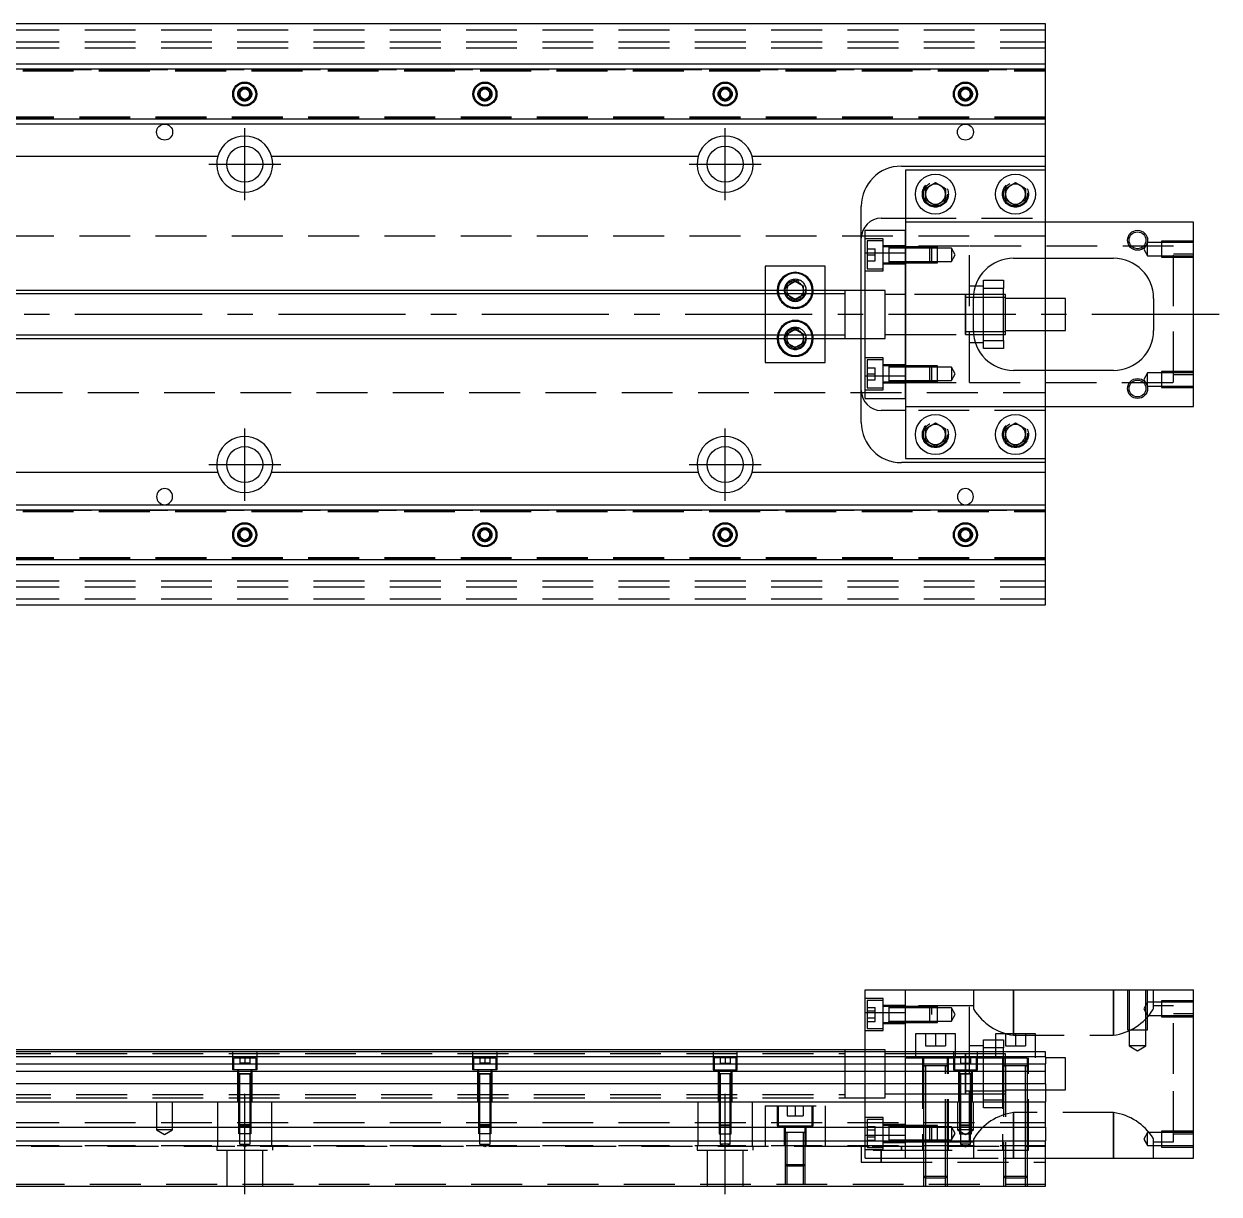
# Model space of a CAD drawing. Extents: x -10 to 847, y -260 to 77.
# Drawn here: x 384.9 to 683.4, y -219.6 to 72.5 of the extents above; entities that cross this region are included whole.
import ezdxf

# ---------------------------------------------------------------- set-up
doc = ezdxf.new("R2010")
doc.units = 0
doc.linetypes.add('CENTER', pattern=[50.8, 31.75, -6.35, 6.35, -6.35])
doc.linetypes.add('DASHED', pattern=[19.05, 12.7, -6.35])
doc.layers.get('0').update_dxf_attribs({"linetype": 'CONTINUOUS'})
doc.layers.add('CENTER', color=1, linetype='CENTER')

msp = doc.modelspace()

# ---------------------------------------------------------------- linework, layer by layer
at = {"color": 7, "linetype": 'CONTINUOUS'}
for p, q in [((640, 72.5), (370, 72.5)), ((640, 62.5), (640, 72.5)), ((370, 62.5), (640, 62.5)), ((370, 61.247728), (640, 61.247728)), ((640, 61.247728), (640, 62.5)), ((640, 48.752272), (640, 61.247728)), ((438.75, 55.721688), (440, 56.443376)), ((438.75, 54.278312), (438.75, 55.721688)), ((440, 53.556624), (438.75, 54.278312)), ((440, 56.443376), (441.25, 55.721688)), ((441.25, 54.278312), (440, 53.556624)), ((441.25, 55.721688), (441.25, 54.278312)), ((498.75, 55.721688), (500, 56.443376)), ((498.75, 54.278312), (498.75, 55.721688)), ((500, 53.556624), (498.75, 54.278312)), ((500, 56.443376), (501.25, 55.721688)), ((501.25, 54.278312), (500, 53.556624)), ((501.25, 55.721688), (501.25, 54.278312)), ((558.75, 55.721688), (560, 56.443376)), ((558.75, 54.278312), (558.75, 55.721688)), ((560, 53.556624), (558.75, 54.278312)), ((560, 56.443376), (561.25, 55.721688)), ((561.25, 54.278312), (560, 53.556624)), ((561.25, 55.721688), (561.25, 54.278312)), ((618.75, 55.721688), (620, 56.443376)), ((618.75, 54.278312), (618.75, 55.721688)), ((620, 53.556624), (618.75, 54.278312)), ((620, 56.443376), (621.25, 55.721688)), ((621.25, 54.278312), (620, 53.556624)), ((621.25, 55.721688), (621.25, 54.278312)), ((640, 48.752272), (370, 48.752272)), ((640, 47.5), (640, 48.752272)), ((640, 47.5), (370, 47.5)), ((640, 39.5), (640, 47.5)), ((370, 39.5), (433.291796, 39.5)), ((446.708204, 39.5), (553.291796, 39.5)), ((566.708204, 39.5), (640, 39.5)), ((640, 37), (640, 39.5)), ((604, 37), (640, 37)), ((640, 36), (605, 36)), ((605, 36), (605, 23)), ((640, 36), (640, 37)), ((640, 23), (640, 36)), ((610, 31.443376), (612.5, 32.886752)), ((612.5, 32.886752), (615, 31.443376)), ((630, 31.443376), (632.5, 32.886752)), ((632.5, 32.886752), (635, 31.443376)), ((610, 28.556624), (610, 31.443376)), ((615, 31.443376), (615, 28.556624)), ((630, 28.556624), (630, 31.443376)), ((635, 31.443376), (635, 28.556624)), ((594, 6), (594, 27)), ((612.5, 27.113248), (610, 28.556624)), ((615, 28.556624), (612.5, 27.113248)), ((632.5, 27.113248), (630, 28.556624)), ((635, 28.556624), (632.5, 27.113248)), ((599, 24), (605, 24)), ((595, 15.32971), (595, 21)), ((595, 21), (605, 21)), ((605, 23), (605, 15.32971)), ((677, 23), (605, 23)), ((677, -23), (677, 23)), ((595, 15.32971), (605, 15.32971)), ((595, -15.32971), (595, 15.32971)), ((600.9, 16.849248), (600.9, 12.849238)), ((600.9, 16.849248), (600.9, 12.849238)), ((605, 15.32971), (605, -15.32971)), ((605, -15.32971), (605, 15.32971)), ((585, 12), (570, 12)), ((570, 12), (570, 6)), ((585, 6), (585, 12)), ((632, 14), (657, 14)), ((640, 4), (640, 14)), ((590, 6), (370, 6)), ((575.5, 7.1547), (577.5, 8.309402)), ((575.5, 6), (575.5, 7.1547)), ((577.5, 8.309402), (579.5, 7.1547)), ((579.5, 7.1547), (579.5, 6)), ((590, 6), (589.995, 6)), ((590, -6.000006), (590, 6.000006)), ((590, 5.125), (590, 6.000006)), ((590, -5.999164), (590, 6)), ((590.005, 6), (590, 6)), ((595, 6), (590, 6)), ((624.5, 7), (622.460608, 7)), ((624.5, 8.5), (629.5, 8.5)), ((624.5, 6.5), (624.5, 8.5)), ((629.5, 6.5), (624.5, 6.5)), ((624.5, -6.5), (624.5, 6.5)), ((629.5, 8.5), (629.5, 6.5)), ((629.5, -6.5), (629.5, 6.5)), ((590, -5.125), (590, 5.125)), ((622, -4), (622, 4)), ((624.5, 4.25), (622.003126, 4.25)), ((629.5, 4.25), (624.5, 4.25)), ((630, 5), (629.5, 5)), ((630, 4.25), (629.5, 4.25)), ((630, 0), (630, 5)), ((645, 4), (630, 4)), ((645, 0), (645, 4)), ((667, 4), (667, -4)), ((630, -5), (630, 0)), ((645, -4), (645, 0)), ((590, -6.000006), (590, -5.125)), ((622.003126, -4.25), (624.5, -4.25)), ((624.5, -4.25), (629.5, -4.25)), ((629.5, -4.25), (630, -4.25)), ((629.5, -5), (630, -5)), ((630, -4), (645, -4)), ((640, -14), (640, -4)), ((370, -6), (590, -6)), ((570, -6), (570, -12)), ((575.5, -7.1547), (575.5, -6)), ((577.5, -8.309402), (575.5, -7.1547)), ((579.5, -7.1547), (577.5, -8.309402)), ((579.5, -6), (579.5, -7.1547)), ((585, -12), (585, -6)), ((589.995, -6), (590, -6)), ((590, -6), (590, -5.999164)), ((590, -6), (590.005, -6)), ((590, -6), (595, -6)), ((594, -27), (594, -6)), ((622.460608, -7), (624.5, -7)), ((624.5, -6.5), (629.5, -6.5)), ((624.5, -8.5), (624.5, -6.5)), ((629.5, -8.5), (624.5, -8.5)), ((629.5, -6.5), (629.5, -8.5)), ((570, -12), (585, -12)), ((657, -14), (632, -14)), ((595, -15.32971), (605, -15.32971)), ((595, -21), (595, -15.32971)), ((605, -15.32971), (605, -23)), ((595, -21), (605, -21)), ((605, -23), (677, -23)), ((605, -23), (605, -36)), ((640, -36), (640, -23)), ((605, -24), (599, -24)), ((610, -28.556624), (612.5, -27.113248)), ((610, -31.443376), (610, -28.556624)), ((612.5, -27.113248), (615, -28.556624)), ((615, -28.556624), (615, -31.443376)), ((630, -28.556624), (632.5, -27.113248)), ((630, -31.443376), (630, -28.556624)), ((632.5, -27.113248), (635, -28.556624)), ((635, -28.556624), (635, -31.443376)), ((612.5, -32.886752), (610, -31.443376)), ((615, -31.443376), (612.5, -32.886752)), ((632.5, -32.886752), (630, -31.443376)), ((635, -31.443376), (632.5, -32.886752)), ((640, -37), (604, -37)), ((605, -36), (640, -36)), ((640, -37), (640, -36)), ((640, -39.5), (640, -37)), ((433.291796, -39.5), (370, -39.5)), ((553.291796, -39.5), (446.708204, -39.5)), ((640, -39.5), (566.708204, -39.5)), ((640, -47.5), (640, -39.5)), ((370, -47.5), (640, -47.5)), ((640, -48.752272), (640, -47.5)), ((370, -48.752272), (640, -48.752272)), ((640, -61.247728), (640, -48.752272)), ((438.75, -54.278312), (440, -53.556624)), ((440, -53.556624), (441.25, -54.278312)), ((498.75, -54.278312), (500, -53.556624)), ((500, -53.556624), (501.25, -54.278312)), ((558.75, -54.278312), (560, -53.556624)), ((560, -53.556624), (561.25, -54.278312)), ((618.75, -54.278312), (620, -53.556624)), ((620, -53.556624), (621.25, -54.278312)), ((438.75, -55.721688), (438.75, -54.278312)), ((440, -56.443376), (438.75, -55.721688)), ((441.25, -55.721688), (440, -56.443376)), ((441.25, -54.278312), (441.25, -55.721688)), ((498.75, -55.721688), (498.75, -54.278312)), ((500, -56.443376), (498.75, -55.721688)), ((501.25, -55.721688), (500, -56.443376)), ((501.25, -54.278312), (501.25, -55.721688)), ((558.75, -55.721688), (558.75, -54.278312)), ((560, -56.443376), (558.75, -55.721688)), ((561.25, -55.721688), (560, -56.443376)), ((561.25, -54.278312), (561.25, -55.721688)), ((618.75, -55.721688), (618.75, -54.278312)), ((620, -56.443376), (618.75, -55.721688)), ((621.25, -55.721688), (620, -56.443376)), ((621.25, -54.278312), (621.25, -55.721688)), ((640, -61.247728), (370, -61.247728)), ((640, -62.5), (370, -62.5)), ((640, -62.5), (640, -61.247728)), ((640, -72.5), (640, -62.5)), ((370, -72.5), (640, -72.5)), ((595, -174.25029), (595, -168.58)), ((595, -168.58), (605, -168.58)), ((605, -168.58), (677, -168.58)), ((605, -184.08), (605, -168.58)), ((677, -210.58), (677, -168.58)), ((595, -184.08), (595, -174.25029)), ((595, -174.25029), (605, -174.25029)), ((617.5, -179.58), (607.5, -179.58)), ((607.5, -179.58), (607.5, -184.08)), ((617.5, -184.08), (617.5, -179.58)), ((637.5, -179.58), (627.5, -179.58)), ((627.5, -179.58), (627.5, -184.08)), ((637.5, -184.08), (637.5, -179.58)), ((590, -183.58), (365.5, -183.58)), ((640, -184.08), (365.5, -184.08)), ((590, -183.58), (589.995, -183.58)), ((590, -184.08), (590, -183.579994)), ((590.005, -183.58), (590, -183.58)), ((595, -183.58), (590, -183.58)), ((590, -189.379946), (590, -184.08)), ((620, -189.58), (620, -184.579994)), ((620, -194.580006), (620, -184.579994)), ((640, -185.332272), (640, -184.08)), ((640, -185.332272), (365.5, -185.332272)), ((365.5, -187.10668), (640, -187.10668)), ((620, -185.33), (620, -185.58)), ((621, -185.33), (620, -185.33)), ((620, -186.88), (620, -188.58)), ((624.5, -185.33), (621, -185.33)), ((627.5, -185.33), (624.5, -185.33)), ((629.5, -185.33), (627.5, -185.33)), ((630, -185.33), (629.5, -185.33)), ((640, -185.332272), (640, -187.10668)), ((640, -189.003076), (640, -187.10668)), ((640, -189.003076), (365.5, -189.003076)), ((590, -195.580006), (590, -189.379946)), ((621.500006, -189.58), (618.499994, -189.58)), ((620, -189.58), (618.499994, -189.58)), ((620, -188.58), (620, -189.58)), ((621.500006, -189.58), (620, -189.58)), ((640, -192.057372), (640, -189.003076)), ((640, -192.057372), (365.5, -192.057372)), ((621.25, -193.83), (621.5, -193.83)), ((621.5, -193.83), (624.5, -193.83)), ((624.5, -193.83), (629.5, -193.83)), ((640, -192.057372), (640, -196.58)), ((0, -196.58), (640, -196.58)), ((640, -202.88), (640, -196.58)), ((0, -202.88), (640, -202.88)), ((640, -202.88), (640, -206.28)), ((0, -206.28), (640, -206.28)), ((640, -217.58), (640, -206.28)), ((640, -210.58), (677, -210.58)), ((0, -217.58), (640, -217.58))]:
    msp.add_line(p, q, dxfattribs=at)
at = {"color": 3, "linetype": 'DASHED'}
for p, q in [((0, 71), (640, 71)), ((0, 68), (640, 68)), ((0, 66.5), (640, 66.5)), ((365.5, 61.1), (640, 61.1)), ((365.5, 60.8), (640, 60.8)), ((370, 61.1147), (640, 61.1147)), ((438.5, 55), (438.52041, 55.24661)), ((498.5, 55), (498.52041, 55.24661)), ((558.5, 55), (558.52041, 55.24661)), ((621.477374, 55.25955), (621.5, 55)), ((640, 49.2), (365.5, 49.2)), ((640, 48.9), (365.5, 48.9)), ((640, 48.8853), (370, 48.8853)), ((609.5, 30), (609.520026, 30.346056)), ((635.477798, 30.364306), (635.5, 30)), ((605, 24), (640, 24)), ((605, 15.32971), (605, 21)), ((640, 14), (640, 23)), ((640, 19.5), (76.969694, 19.5)), ((599.5, 18.849242), (595, 18.849242)), ((595.5, 18.349242), (595.5, 11.349242)), ((599.5, 18.349242), (595.5, 18.349242)), ((599.5, 10.849242), (599.5, 18.849242)), ((665.5, 17.913456), (664.547372, 16.263456)), ((665.5, 14.613456), (665.5, 17.913456)), ((669, 17.913456), (665.5, 17.913456)), ((669, 18.26345), (669, 14.26346)), ((677, 18.26345), (669, 18.26345)), ((677, 17.913456), (669, 17.913456)), ((595.5, 16.349242), (597.5, 16.349242)), ((597.5, 14.849242), (597.5, 16.349242)), ((605, 17.099242), (599.5, 17.099242)), ((600.9, 16.849242), (599.5, 16.849242)), ((600.9, 16.849242), (600.895, 16.849242)), ((600.9, 16.849242), (600.9, 16.63278)), ((600.905, 16.849242), (600.9, 16.849242)), ((605, 16.849242), (600.9, 16.849242)), ((600.9, 16.63278), (600.9, 13.065704)), ((605, 16.499242), (600.9, 16.499242)), ((621, 17), (605, 17)), ((611.15, 16.849242), (605, 16.849242)), ((611.15, 16.849238), (605, 16.849238)), ((611.5, 16.499242), (605, 16.499242)), ((611.15, 12.849242), (611.15, 16.849242)), ((611.5, 16.499242), (611.15, 16.849242)), ((613, 16.849238), (611.15, 16.849238)), ((611.5, 16.499242), (611.5, 13.199242)), ((613, 16.499242), (611.5, 16.499242)), ((613, 12.849248), (613, 16.849238)), ((616.5, 16.499242), (613, 16.499242)), ((616.5, 16.499242), (616.5, 13.199242)), ((617.452628, 14.849242), (616.5, 16.499242)), ((621, -17), (621, 17)), ((672, 17), (621, 17)), ((664.547372, 16.263456), (665.5, 14.613456)), ((672, -17), (672, 17)), ((677, 15), (672, 15)), ((595.5, 14.849242), (597.5, 14.849242)), ((595.5, 13.349242), (597.5, 13.349242)), ((597.5, 13.349242), (597.5, 14.849242)), ((599.5, 12.849242), (600.9, 12.849242)), ((599.5, 12.599242), (605, 12.599242)), ((600.895, 12.849242), (600.9, 12.849242)), ((600.9, 13.199242), (605, 13.199242)), ((600.9, 13.065704), (600.9, 12.849242)), ((600.9, 12.849242), (600.905, 12.849242)), ((600.9, 12.849242), (605, 12.849242)), ((605, 13.199242), (611.5, 13.199242)), ((605, 12.849248), (611.15, 12.849248)), ((605, 12.849242), (611.15, 12.849242)), ((611.15, 12.849242), (611.5, 13.199242)), ((611.15, 12.849248), (613, 12.849248)), ((611.5, 13.199242), (613, 13.199242)), ((613, 13.199242), (616.5, 13.199242)), ((616.5, 13.199242), (617.452628, 14.849242)), ((665.5, 14.613456), (669, 14.613456)), ((669, 14.613456), (677, 14.613456)), ((669, 14.26346), (677, 14.26346)), ((595, 10.849242), (599.5, 10.849242)), ((595.5, 11.349242), (599.5, 11.349242)), ((570, 6), (570, 5.125)), ((575.5, 5.125), (575.5, 6)), ((579.5, 6), (579.5, 5.125)), ((579.983582, 6.286038), (580, 6)), ((585, 5.125), (585, 6)), ((594, -6), (594, 6)), ((600, 6), (595, 6)), ((600, 0), (600, 6)), ((622.460608, 7), (621, 7)), ((570, 5.125), (570, -5.125)), ((575.5, 4.8453), (575.5, 5.125)), ((577.5, 3.690598), (575.5, 4.8453)), ((579.5, 4.8453), (577.5, 3.690598)), ((579.5, 5.125), (579.5, 4.8453)), ((585, -5.125), (585, 5.125)), ((605, 5), (600, 5)), ((620.005, 5), (605, 5)), ((621, 5), (619.995, 5)), ((620, -5.000006), (620, 5.000006)), ((620, 4.25), (620, 5.000006)), ((620, 4.43509), (620, 5)), ((620, 5), (620, 4.435078)), ((620, 4.435078), (620, -4.435962)), ((620, 4.25), (620, -4.25)), ((621, 4.25), (620, 4.25)), ((622.050126, 5), (621, 5)), ((622.003126, 4.25), (621, 4.25)), ((624.5, 5), (622.050126, 5)), ((629.5, 5), (624.5, 5)), ((640, -4), (640, 4)), ((600, -6), (600, 0)), ((570, -5.125), (570, -6)), ((575.5, -4.8453), (577.5, -3.690598)), ((575.5, -5.125), (575.5, -4.8453)), ((575.5, -6), (575.5, -5.125)), ((577.5, -3.690598), (579.5, -4.8453)), ((579.5, -4.8453), (579.5, -5.125)), ((579.5, -5.125), (579.5, -6)), ((579.983582, -5.713962), (580, -6)), ((585, -6), (585, -5.125)), ((600, -5), (605, -5)), ((605, -5), (620.005, -5)), ((619.995, -5), (621, -5)), ((620, -5.000006), (620, -4.25)), ((620, -4.25), (621, -4.25)), ((620, -5), (620, -4.435962)), ((620, -4.435962), (620, -5)), ((621, -4.25), (622.003126, -4.25)), ((621, -5), (622.050126, -5)), ((622.050126, -5), (624.5, -5)), ((624.5, -5), (629.5, -5)), ((595, -6), (600, -6)), ((621, -7), (622.460608, -7)), ((599.5, -10.849242), (595, -10.849242)), ((595.5, -11.349242), (595.5, -18.349242)), ((599.5, -11.349242), (595.5, -11.349242)), ((599.5, -18.849242), (599.5, -10.849242)), ((595.5, -13.349242), (597.5, -13.349242)), ((595.5, -14.849242), (597.5, -14.849242)), ((597.5, -14.849242), (597.5, -13.349242)), ((597.5, -16.349242), (597.5, -14.849242)), ((605, -12.599242), (599.5, -12.599242)), ((600.9, -12.849242), (599.5, -12.849242)), ((600.9, -12.849242), (600.895, -12.849242)), ((600.9, -12.849238), (600.9, -16.849248)), ((600.9, -12.849238), (600.9, -16.849248)), ((600.9, -12.849242), (600.9, -13.065704)), ((600.905, -12.849242), (600.9, -12.849242)), ((605, -12.849242), (600.9, -12.849242)), ((600.9, -13.065704), (600.9, -16.63278)), ((605, -13.199242), (600.9, -13.199242)), ((611.15, -12.849242), (605, -12.849242)), ((611.15, -12.849248), (605, -12.849248)), ((611.5, -13.199242), (605, -13.199242)), ((611.15, -16.849242), (611.15, -12.849242)), ((611.5, -13.199242), (611.15, -12.849242)), ((613, -12.849248), (611.15, -12.849248)), ((611.5, -13.199242), (611.5, -16.499242)), ((613, -13.199242), (611.5, -13.199242)), ((613, -16.849238), (613, -12.849248)), ((616.5, -13.199242), (613, -13.199242)), ((616.5, -13.199242), (616.5, -16.499242)), ((617.452628, -14.849242), (616.5, -13.199242)), ((616.5, -16.499242), (617.452628, -14.849242)), ((640, -23), (640, -14)), ((665.5, -14.613456), (664.547372, -16.263456)), ((665.5, -17.913456), (665.5, -14.613456)), ((669, -14.613456), (665.5, -14.613456)), ((669, -14.26346), (669, -18.26345)), ((677, -14.26346), (669, -14.26346)), ((677, -14.613456), (669, -14.613456)), ((595.5, -16.349242), (597.5, -16.349242)), ((599.5, -16.849242), (600.9, -16.849242)), ((599.5, -17.099242), (605, -17.099242)), ((600.895, -16.849242), (600.9, -16.849242)), ((600.9, -16.499242), (605, -16.499242)), ((600.9, -16.63278), (600.9, -16.849242)), ((600.9, -16.849242), (600.905, -16.849242)), ((600.9, -16.849242), (605, -16.849242)), ((605, -21), (605, -15.32971)), ((605, -16.499242), (611.5, -16.499242)), ((605, -16.849238), (611.15, -16.849238)), ((605, -16.849242), (611.15, -16.849242)), ((605, -17), (621, -17)), ((611.15, -16.849242), (611.5, -16.499242)), ((611.15, -16.849238), (613, -16.849238)), ((611.5, -16.499242), (613, -16.499242)), ((613, -16.499242), (616.5, -16.499242)), ((621, -17), (672, -17)), ((664.547372, -16.263456), (665.5, -17.913456)), ((672, -15), (677, -15)), ((76.969694, -19.5), (640, -19.5)), ((595, -18.849242), (599.5, -18.849242)), ((595.5, -18.349242), (599.5, -18.349242)), ((665.5, -17.913456), (669, -17.913456)), ((669, -17.913456), (677, -17.913456)), ((669, -18.26345), (677, -18.26345)), ((640, -24), (605, -24)), ((609.5, -30), (609.520026, -29.653944)), ((635.477798, -29.635694), (635.5, -30)), ((365.5, -48.9), (640, -48.9)), ((365.5, -49.2), (640, -49.2)), ((370, -48.8853), (640, -48.8853)), ((441.477374, -54.74045), (441.5, -55)), ((501.477374, -54.74045), (501.5, -55)), ((561.477374, -54.74045), (561.5, -55)), ((618.5, -55), (618.52041, -54.75339)), ((640, -60.8), (365.5, -60.8)), ((640, -61.1), (365.5, -61.1)), ((640, -61.1147), (370, -61.1147)), ((0, -66.5), (640, -66.5)), ((0, -68), (640, -68)), ((0, -71), (640, -71)), ((622, -168.58), (622, -173.057288)), ((632, -179.93635), (632, -168.58)), ((632, -168.58), (632, -179.93635)), ((657, -168.58), (657, -179.93635)), ((657, -179.93635), (657, -168.58)), ((660.500006, -168.58), (660.500006, -178.58)), ((660.9, -168.58), (660.9, -178.58)), ((665.1, -178.58), (665.1, -168.58)), ((665.499994, -178.58), (665.499994, -168.58)), ((667, -173.057288), (667, -168.58)), ((599.5, -170.730758), (595, -170.730758)), ((595.5, -171.230758), (595.5, -174.730758)), ((599.5, -171.230758), (595.5, -171.230758)), ((595.5, -172.998706), (597.5, -172.998706)), ((597.5, -173.864732), (597.5, -172.998706)), ((599.5, -178.730758), (599.5, -170.730758)), ((605, -172.480758), (599.5, -172.480758)), ((600.9, -172.730758), (599.5, -172.730758)), ((600.9, -172.730758), (600.895, -172.730758)), ((600.9, -172.730752), (600.9, -176.730762)), ((600.9, -172.730752), (600.9, -173.080758)), ((600.9, -172.730758), (600.9, -172.947426)), ((605, -172.730758), (600.9, -172.730758)), ((600.905, -172.730758), (600.9, -172.730758)), ((600.9, -172.947426), (600.9, -174.730758)), ((600.9, -173.080758), (600.9, -174.597714)), ((605, -173.080758), (600.9, -173.080758)), ((621, -172.58), (605, -172.58)), ((611.15, -172.730758), (605, -172.730758)), ((611.15, -172.73076), (605, -172.730762)), ((611.5, -173.080758), (605, -173.080758)), ((611.15, -174.730758), (611.15, -172.730758)), ((611.5, -173.080758), (611.15, -172.730758)), ((613, -172.730762), (611.15, -172.73076)), ((611.5, -173.080758), (611.5, -174.730758)), ((613, -173.080758), (611.5, -173.080758)), ((613, -176.730752), (613, -172.730762)), ((616.5, -173.080758), (613, -173.080758)), ((616.5, -173.080758), (616.5, -174.730758)), ((617.452628, -174.730758), (616.5, -173.080758)), ((621, -185.58), (621, -172.58)), ((622, -172.58), (621, -172.58)), ((622, -173.057288), (622.033206, -173.27572)), ((665.5, -171.666544), (664.547372, -173.316544)), ((669, -171.666544), (665.5, -171.666544)), ((666.961422, -173.294492), (667, -173.057288)), ((672, -172.58), (667, -172.58)), ((669, -171.31655), (669, -175.31654)), ((677, -171.31655), (669, -171.31655)), ((677, -171.666544), (669, -171.666544)), ((672, -189.58), (672, -172.58)), ((595.5, -173.864732), (597.5, -173.864732)), ((595.5, -174.730758), (595.5, -178.230758)), ((595.5, -175.596782), (597.5, -175.596782)), ((597.5, -175.596782), (597.5, -173.864732)), ((597.5, -176.462808), (597.5, -175.596782)), ((600.9, -174.597714), (600.9, -174.863802)), ((600.9, -174.730758), (600.9, -176.730762)), ((600.9, -174.730758), (600.9, -176.51405)), ((600.9, -174.863802), (600.9, -176.380758)), ((611.15, -176.730758), (611.15, -174.730758)), ((616.5, -174.730758), (616.5, -176.380758)), ((616.5, -176.380758), (617.452628, -174.730758)), ((622.033206, -173.27572), (622.130496, -173.532408)), ((664.547372, -173.316544), (665.5, -174.966544)), ((665.5, -174.966544), (669, -174.966544)), ((666.848666, -173.575906), (666.961422, -173.294492)), ((669, -174.966544), (677, -174.966544)), ((669, -175.31654), (677, -175.31654)), ((677, -174.58), (672, -174.58)), ((595, -178.730758), (599.5, -178.730758)), ((595.5, -176.462808), (597.5, -176.462808)), ((595.5, -178.230758), (599.5, -178.230758)), ((599.5, -176.730758), (600.905, -176.730758)), ((599.5, -176.980758), (605, -176.980758)), ((600.895, -176.730758), (605, -176.730758)), ((600.9, -176.380758), (600.9, -176.730762)), ((600.9, -176.380758), (605, -176.380758)), ((600.9, -176.51405), (600.9, -176.730758)), ((600.9, -176.51405), (600.9, -176.730758)), ((600.9, -176.730758), (600.9, -176.51409)), ((605, -176.380758), (611.5, -176.380758)), ((605, -176.730752), (611.15, -176.730756)), ((605, -176.730758), (611.15, -176.730758)), ((611.15, -176.730758), (611.5, -176.380758)), ((611.15, -176.730756), (613, -176.730752)), ((611.5, -176.380758), (613, -176.380758)), ((613, -176.380758), (616.5, -176.380758)), ((660.500006, -178.58), (665.499994, -178.58)), ((660.9, -178.58), (660.9, -182.58)), ((665.1, -182.58), (665.1, -178.58)), ((610, -179.58), (610, -182.58)), ((612.5, -179.58), (612.5, -182.58)), ((615, -179.58), (615, -182.58)), ((624.5, -181.08), (629.5, -181.08)), ((624.5, -183.08), (624.5, -181.08)), ((629.5, -181.08), (629.5, -183.08)), ((630, -179.58), (630, -182.58)), ((632, -179.93635), (657, -179.93635)), ((632.5, -179.58), (632.5, -182.58)), ((635, -179.58), (635, -182.58)), ((55.01, -184.455), (590.01, -184.455)), ((437, -188.58), (437, -184.08)), ((443, -184.08), (443, -188.58)), ((497, -188.58), (497, -184.08)), ((503, -184.08), (503, -188.58)), ((557, -184.08), (557, -188.58)), ((563, -188.58), (563, -184.08)), ((590, -184.078756), (590, -183.58)), ((590, -189.379962), (590, -184.078756)), ((600, -183.58), (595, -183.58)), ((595, -196.58), (595, -184.08)), ((600, -184.08), (600, -183.58)), ((600, -189.58), (600, -184.08)), ((605, -184.58), (600, -184.58)), ((605, -185.58), (605, -184.08)), ((607.5, -184.58), (605, -184.58)), ((607.5, -184.08), (607.5, -185.58)), ((617.5, -184.58), (607.5, -184.58)), ((610, -182.58), (612.5, -182.58)), ((612.5, -182.58), (615, -182.58)), ((617, -184.08), (617, -188.58)), ((617.5, -185.58), (617.5, -184.08)), ((620.005, -184.58), (617.5, -184.58)), ((621, -184.58), (619.995, -184.58)), ((620, -184.58), (620, -185.144922)), ((620, -185.14491), (620, -184.58)), ((624.5, -182.58), (621, -182.58)), ((624.5, -184.58), (621, -184.58)), ((623, -188.58), (623, -184.08)), ((629.5, -183.08), (624.5, -183.08)), ((624.5, -185.58), (624.5, -183.08)), ((627.5, -184.58), (624.5, -184.58)), ((627.5, -184.08), (627.5, -185.58)), ((629.5, -184.58), (627.5, -184.58)), ((629.5, -185.58), (629.5, -183.08)), ((630, -184.58), (629.5, -184.58)), ((630, -182.58), (632.5, -182.58)), ((630, -185.58), (630, -184.58)), ((632.5, -182.58), (635, -182.58)), ((637.5, -185.58), (637.5, -184.08)), ((665.1, -182.58), (660.9, -182.58)), ((660.9, -182.58), (663, -183.792436)), ((663, -183.792436), (665.1, -182.58)), ((437.25, -185.58), (442.75, -185.58)), ((437.25, -188.58), (437.25, -185.58)), ((438.75, -185.58), (438.75, -186.88)), ((440, -186.88), (438.75, -186.88)), ((440, -185.58), (440, -186.88)), ((441.25, -186.88), (440, -186.88)), ((441.25, -185.58), (441.25, -186.88)), ((442.75, -185.58), (442.75, -188.58)), ((497.25, -185.58), (502.75, -185.58)), ((497.25, -188.58), (497.25, -185.58)), ((498.75, -185.58), (498.75, -186.88)), ((500, -186.88), (498.75, -186.88)), ((500, -185.58), (500, -186.88)), ((501.25, -186.88), (500, -186.88)), ((501.25, -185.58), (501.25, -186.88)), ((502.75, -185.58), (502.75, -188.58)), ((562.75, -185.58), (557.25, -185.58)), ((557.25, -185.58), (557.25, -188.58)), ((558.75, -185.58), (558.75, -186.88)), ((558.75, -186.88), (560, -186.88)), ((560, -185.58), (560, -186.88)), ((560, -186.88), (561.25, -186.88)), ((561.25, -185.58), (561.25, -186.88)), ((562.75, -188.58), (562.75, -185.58)), ((605, -185.58), (617.25, -185.58)), ((605, -196.58), (605, -185.58)), ((609.25, -185.58), (609.25, -208.58)), ((615.500006, -187.58), (609.499994, -187.58)), ((615.500006, -187.58), (609.499994, -187.58)), ((609.5, -185.58), (609.5, -187.58)), ((609.5, -187.575), (609.5, -187.58)), ((609.5, -187.58), (609.84965, -187.58)), ((609.849602, -187.58), (609.5, -187.58)), ((609.5, -187.58), (609.5, -196.58)), ((609.5, -187.58), (609.5, -187.585)), ((615.15035, -187.58), (609.849602, -187.58)), ((610, -187.58), (610, -196.58)), ((615, -208.58), (615, -187.58)), ((615.150204, -187.58), (615.5, -187.58)), ((615.5, -187.58), (615.15035, -187.58)), ((615.5, -187.58), (615.5, -185.58)), ((615.5, -187.58), (615.5, -187.575)), ((615.5, -208.58), (615.5, -187.58)), ((615.5, -187.585), (615.5, -187.58)), ((615.75, -208.58), (615.75, -185.58)), ((622.75, -185.58), (617.25, -185.58)), ((617.25, -185.58), (617.25, -188.58)), ((618.75, -185.58), (618.75, -186.88)), ((618.75, -186.88), (620, -186.88)), ((620, -185.144922), (620, -185.4797)), ((620, -185.58), (620, -186.88)), ((620, -186.88), (621.25, -186.88)), ((620, -186.97963), (620, -188.579882)), ((621, -188.58), (621, -185.58)), ((621.25, -185.58), (621.25, -186.88)), ((622.75, -185.58), (640, -185.58)), ((622.75, -188.58), (622.75, -185.58)), ((624.5, -196.08), (624.5, -185.58)), ((629.25, -185.58), (629.25, -208.58)), ((635.500006, -187.58), (629.499994, -187.58)), ((635.500006, -187.58), (629.499994, -187.58)), ((629.5, -185.58), (629.5, -187.58)), ((629.5, -187.575), (629.5, -187.58)), ((629.5, -187.58), (629.84965, -187.58)), ((629.849602, -187.58), (629.5, -187.58)), ((629.5, -187.58), (629.5, -187.585)), ((629.5, -187.58), (629.5, -208.58)), ((635.15035, -187.58), (629.849602, -187.58)), ((630, -187.58), (630, -185.58)), ((630, -187.58), (630, -208.58)), ((635, -196.58), (635, -187.58)), ((635.150204, -187.58), (635.5, -187.58)), ((635.5, -187.58), (635.15035, -187.58)), ((635.5, -187.58), (635.5, -185.58)), ((635.5, -187.58), (635.5, -187.575)), ((635.5, -187.585), (635.5, -187.58)), ((635.5, -196.58), (635.5, -187.58)), ((635.75, -208.58), (635.75, -185.58)), ((645, -185.58), (640, -185.58)), ((645, -193.58), (645, -185.58)), ((443, -188.58), (437, -188.58)), ((438.25, -196.58), (438.25, -188.58)), ((438.499994, -189.58), (441.500006, -189.58)), ((438.499994, -189.58), (440.001196, -189.58)), ((438.499994, -189.58), (441.500006, -189.58)), ((438.5, -189.58), (438.5, -188.58)), ((438.5, -189.58), (438.5, -189.575)), ((438.624608, -189.58), (438.5, -189.58)), ((438.5, -189.58), (438.62467, -189.58)), ((438.5, -196.58), (438.5, -189.58)), ((438.5, -189.585), (438.5, -189.58)), ((441.37533, -189.58), (438.624608, -189.58)), ((438.62467, -189.58), (440.001196, -189.58)), ((438.75, -196.58), (438.75, -189.58)), ((440.001196, -189.58), (441.500006, -189.58)), ((440.001196, -189.58), (441.375322, -189.58)), ((441.25, -189.58), (441.25, -196.58)), ((441.375322, -189.58), (441.5, -189.58)), ((441.5, -189.58), (441.37533, -189.58)), ((441.5, -188.58), (441.5, -189.58)), ((441.5, -189.575), (441.5, -189.58)), ((441.5, -189.58), (441.5, -196.58)), ((441.5, -189.58), (441.5, -189.585)), ((441.75, -188.58), (441.75, -196.58)), ((503, -188.58), (497, -188.58)), ((498.25, -196.58), (498.25, -188.58)), ((498.499994, -189.58), (501.500006, -189.58)), ((498.499994, -189.58), (500.001196, -189.58)), ((498.499994, -189.58), (501.500006, -189.58)), ((498.5, -189.58), (498.5, -188.58)), ((498.5, -189.58), (498.5, -189.575)), ((498.624608, -189.58), (498.5, -189.58)), ((498.5, -189.58), (498.62467, -189.58)), ((498.5, -196.58), (498.5, -189.58)), ((498.5, -189.585), (498.5, -189.58)), ((501.37533, -189.58), (498.624608, -189.58)), ((498.62467, -189.58), (500.001196, -189.58)), ((498.75, -196.58), (498.75, -189.58)), ((500.001196, -189.58), (501.500006, -189.58)), ((500.001196, -189.58), (501.375322, -189.58)), ((501.25, -189.58), (501.25, -196.58)), ((501.375322, -189.58), (501.5, -189.58)), ((501.5, -189.58), (501.37533, -189.58)), ((501.5, -188.58), (501.5, -189.58)), ((501.5, -189.575), (501.5, -189.58)), ((501.5, -189.58), (501.5, -196.58)), ((501.5, -189.58), (501.5, -189.585)), ((501.75, -188.58), (501.75, -196.58)), ((557, -188.58), (563, -188.58)), ((558.25, -188.58), (558.25, -196.58)), ((559.998804, -189.58), (558.499994, -189.58)), ((558.5, -188.58), (558.5, -189.58)), ((558.5, -189.575), (558.5, -189.58)), ((558.624678, -189.58), (558.5, -189.58)), ((558.5, -189.58), (558.5, -189.585)), ((558.5, -189.58), (558.5, -196.58)), ((559.998804, -189.58), (558.624678, -189.58)), ((558.75, -189.58), (558.75, -196.58)), ((561.500006, -189.58), (559.998804, -189.58)), ((561.37533, -189.58), (559.998804, -189.58)), ((561.25, -196.58), (561.25, -189.58)), ((561.5, -189.58), (561.37533, -189.58)), ((561.5, -189.58), (561.5, -188.58)), ((561.5, -189.58), (561.5, -189.575)), ((561.5, -189.585), (561.5, -189.58)), ((561.5, -196.58), (561.5, -189.58)), ((561.75, -196.58), (561.75, -188.58)), ((590, -189.780026), (590, -189.379962)), ((590, -195.579164), (590, -189.780026)), ((600, -195.58), (600, -189.58)), ((617, -188.58), (623, -188.58)), ((618.25, -188.58), (618.25, -196.58)), ((618.5, -188.58), (618.5, -189.58)), ((618.5, -189.575), (618.5, -189.58)), ((618.5, -189.58), (618.62467, -189.58)), ((618.624678, -189.58), (618.5, -189.58)), ((618.5, -189.58), (618.5, -189.585)), ((618.5, -189.58), (618.5, -196.58)), ((618.62467, -189.58), (621.375392, -189.58)), ((619.998804, -189.58), (618.624678, -189.58)), ((618.75, -189.58), (618.75, -196.58)), ((621.37533, -189.58), (619.998804, -189.58)), ((620, -188.579882), (620, -189.379974)), ((620, -189.379974), (620, -189.58)), ((620, -189.58), (620, -193.83)), ((620, -189.58), (620, -194.015962)), ((621, -189.58), (621, -188.58)), ((621, -206.58), (621, -189.58)), ((621.25, -196.58), (621.25, -189.58)), ((621.5, -189.58), (621.37533, -189.58)), ((621.375392, -189.58), (621.5, -189.58)), ((621.5, -189.58), (621.5, -188.58)), ((621.5, -189.58), (621.5, -189.575)), ((621.5, -189.585), (621.5, -189.58)), ((621.5, -196.58), (621.5, -189.58)), ((621.75, -196.58), (621.75, -188.58)), ((672, -206.58), (672, -189.58)), ((620, -194.580006), (620, -193.83)), ((620, -193.83), (621, -193.83)), ((620, -194.58), (620, -194.015962)), ((620, -194.015962), (620, -194.58)), ((621, -193.83), (621.25, -193.83)), ((629.5, -193.83), (630, -193.83)), ((630, -193.58), (635, -193.58)), ((635, -193.58), (635.5, -193.58)), ((635.5, -193.58), (640, -193.58)), ((640, -193.58), (645, -193.58)), ((55.01, -194.705), (590.01, -194.705)), ((55.01, -195.58), (590.01, -195.58)), ((418, -196.58), (418, -203.58)), ((422, -203.58), (422, -196.58)), ((433.291796, -207.58), (433.291796, -196.58)), ((438.5, -202.33), (438.5, -196.58)), ((438.500002, -202.33), (438.500006, -196.58)), ((438.75, -202.58), (438.75, -196.58)), ((441.25, -196.58), (441.25, -202.58)), ((441.499994, -196.58), (441.499998, -202.33)), ((441.5, -196.58), (441.5, -202.33)), ((446.708204, -196.58), (446.708204, -207.58)), ((498.5, -202.33), (498.5, -196.58)), ((498.500002, -202.33), (498.500006, -196.58)), ((498.75, -202.58), (498.75, -196.58)), ((501.25, -196.58), (501.25, -202.58)), ((501.499994, -196.58), (501.499998, -202.33)), ((501.5, -196.58), (501.5, -202.33)), ((553.291796, -207.58), (553.291796, -196.58)), ((558.5, -196.58), (558.5, -202.33)), ((558.500006, -196.58), (558.500002, -202.33)), ((558.75, -196.58), (558.75, -202.58)), ((561.25, -202.58), (561.25, -196.58)), ((561.499998, -202.33), (561.499994, -196.58)), ((561.5, -202.33), (561.5, -196.58)), ((566.708204, -196.58), (566.708204, -207.58)), ((589.995, -195.58), (590, -195.58)), ((590, -195.58), (590, -195.579164)), ((590, -195.58), (590.005, -195.58)), ((590, -195.58), (595, -195.58)), ((595, -195.58), (600, -195.58)), ((595, -202.88), (595, -196.58)), ((600, -194.58), (605, -194.58)), ((605, -194.58), (609.5, -194.58)), ((605, -202.88), (605, -196.58)), ((609.5, -194.58), (610, -194.58)), ((609.5, -196.58), (609.5, -202.88)), ((610, -194.58), (615, -194.58)), ((610, -196.58), (610, -202.88)), ((615, -194.58), (615.5, -194.58)), ((615.5, -194.58), (618.5, -194.58)), ((618, -196.58), (618, -203.58)), ((618.5, -194.58), (618.75, -194.58)), ((618.5, -196.58), (618.5, -202.33)), ((618.500006, -196.58), (618.500006, -202.330006)), ((618.75, -194.58), (620, -194.58)), ((618.75, -196.58), (618.75, -202.58)), ((619.995, -194.58), (620, -194.58)), ((620, -194.58), (620.005, -194.58)), ((620, -194.58), (621, -194.58)), ((621, -194.58), (621.25, -194.58)), ((621.25, -194.58), (621.5, -194.58)), ((621.25, -202.58), (621.25, -196.58)), ((621.499994, -202.330006), (621.499994, -196.58)), ((621.5, -194.58), (624.5, -194.58)), ((621.5, -202.33), (621.5, -196.58)), ((622, -203.58), (622, -196.58)), ((624.5, -194.58), (629.5, -194.58)), ((624.5, -196.08), (629.5, -196.08)), ((624.5, -198.08), (624.5, -196.08)), ((629.5, -194.58), (630, -194.58)), ((635, -202.88), (635, -196.58)), ((635.5, -202.88), (635.5, -196.58)), ((570, -197.58), (570, -202.88)), ((570, -197.58), (585, -197.58)), ((573, -197.58), (573, -202.58)), ((573.25, -197.58), (573.25, -202.58)), ((575.5, -197.58), (575.5, -200.08)), ((577.5, -197.58), (577.5, -200.08)), ((579.5, -197.58), (579.5, -200.08)), ((581.75, -202.58), (581.75, -197.58)), ((582, -202.58), (582, -197.58)), ((585, -197.58), (585, -202.88)), ((629.5, -198.08), (624.5, -198.08)), ((657, -199.22365), (632, -199.22365)), ((632, -210.58), (632, -199.22365)), ((632, -199.22365), (632, -208.58)), ((657, -199.22365), (657, -210.58)), ((657, -210.58), (657, -199.22365)), ((0, -201.73), (640, -201.73)), ((441.5, -202.33), (438.5, -202.33)), ((438.75, -202.58), (438.5, -202.33)), ((438.500006, -202.88), (438.500002, -202.33)), ((438.500006, -204.58), (438.500006, -202.88)), ((438.75, -202.58), (441.25, -202.58)), ((438.75, -204.58), (438.75, -202.58)), ((441.5, -202.33), (441.25, -202.58)), ((441.25, -202.58), (441.25, -204.58)), ((441.499998, -202.33), (441.499994, -202.88)), ((441.499994, -202.88), (441.499994, -204.58)), ((501.5, -202.33), (498.5, -202.33)), ((498.75, -202.58), (498.5, -202.33)), ((498.500006, -202.88), (498.500002, -202.33)), ((498.500006, -204.58), (498.500006, -202.88)), ((498.75, -202.58), (501.25, -202.58)), ((498.75, -204.58), (498.75, -202.58)), ((501.5, -202.33), (501.25, -202.58)), ((501.25, -202.58), (501.25, -204.58)), ((501.499998, -202.33), (501.499994, -202.88)), ((501.499994, -202.88), (501.499994, -204.58)), ((558.5, -202.33), (561.5, -202.33)), ((558.5, -202.33), (558.75, -202.58)), ((558.500002, -202.33), (558.500006, -202.88)), ((558.500006, -202.88), (558.500006, -204.58)), ((561.25, -202.58), (558.75, -202.58)), ((558.75, -202.58), (558.75, -204.58)), ((561.25, -202.58), (561.5, -202.33)), ((561.25, -204.58), (561.25, -202.58)), ((561.499994, -202.88), (561.499998, -202.33)), ((561.499994, -204.58), (561.499994, -202.88)), ((570, -202.88), (570, -206.28)), ((573, -202.58), (582, -202.58)), ((574.75, -202.58), (574.75, -207.58)), ((575, -202.58), (575, -202.88)), ((575, -202.88), (575, -204.18)), ((575.5, -200.08), (577.5, -200.08)), ((577.5, -200.08), (579.5, -200.08)), ((580, -202.88), (580, -202.58)), ((580, -204.18), (580, -202.88)), ((580.25, -207.58), (580.25, -202.58)), ((585, -202.88), (585, -206.28)), ((599.5, -200.429242), (595, -200.429242)), ((595, -204.90971), (595, -202.88)), ((595.5, -200.929242), (595.5, -202.88)), ((599.5, -200.929242), (595.5, -200.929242)), ((595.5, -202.697192), (597.5, -202.697192)), ((595.5, -202.88), (595.5, -204.429242)), ((597.5, -203.563218), (597.5, -202.697192)), ((599.5, -208.429242), (599.5, -200.429242)), ((605, -202.179242), (599.5, -202.179242)), ((600.9, -202.429242), (599.5, -202.429242)), ((600.9, -202.429242), (600.895, -202.429242)), ((600.9, -202.429238), (600.9, -206.429248)), ((600.9, -202.429238), (600.9, -206.429248)), ((600.9, -202.429238), (600.9, -202.779242)), ((600.9, -202.429242), (600.9, -202.64591)), ((605, -202.429242), (600.9, -202.429242)), ((600.905, -202.429242), (600.9, -202.429242)), ((600.9, -202.64591), (600.9, -202.879676)), ((600.9, -202.779242), (600.9, -202.88)), ((605, -202.779242), (600.9, -202.779242)), ((600.9, -202.879676), (600.9, -204.429242)), ((600.9, -202.88), (600.9, -204.296198)), ((609.5, -202.429242), (605, -202.429242)), ((609.5, -202.429248), (605, -202.429248)), ((609.5, -202.779242), (605, -202.779242)), ((605, -206.28), (605, -202.88)), ((610, -202.429242), (609.5, -202.429242)), ((610, -202.429248), (609.5, -202.429248)), ((610, -202.779242), (609.5, -202.779242)), ((609.5, -202.88), (609.5, -206.28)), ((611.15, -202.429242), (610, -202.429242)), ((611.15, -202.429248), (610, -202.429248)), ((611.5, -202.779242), (610, -202.779242)), ((610, -202.88), (610, -206.28)), ((611.15, -204.429242), (611.15, -202.429242)), ((611.5, -202.779242), (611.15, -202.429242)), ((613, -202.429248), (611.15, -202.429248)), ((611.5, -202.779242), (611.5, -204.429242)), ((613, -202.779242), (611.5, -202.779242)), ((613, -206.429238), (613, -202.429248)), ((616.5, -202.779242), (613, -202.779242)), ((616.5, -202.779242), (616.5, -204.429242)), ((617.452628, -204.429242), (616.5, -202.779242)), ((618.5, -202.33), (621.5, -202.33)), ((618.5, -202.33), (618.75, -202.58)), ((618.500006, -202.330006), (618.500006, -202.88)), ((618.500006, -202.88), (618.500006, -204.58)), ((621.25, -202.58), (618.75, -202.58)), ((618.75, -202.58), (618.75, -204.58)), ((621.25, -202.58), (621.5, -202.33)), ((621.25, -204.58), (621.25, -202.58)), ((621.499994, -202.88), (621.499994, -202.330006)), ((621.499994, -204.58), (621.499994, -202.88)), ((635, -206.28), (635, -202.88)), ((635.5, -206.28), (635.5, -202.88)), ((422, -203.58), (418, -203.58)), ((418, -203.58), (420, -204.7347)), ((420, -204.7347), (422, -203.58)), ((441.499994, -204.58), (438.500006, -204.58)), ((438.75, -207.08), (438.75, -204.58)), ((441.25, -204.58), (441.25, -207.08)), ((501.499994, -204.58), (498.500006, -204.58)), ((498.75, -207.08), (498.75, -204.58)), ((501.25, -204.58), (501.25, -207.08)), ((558.500006, -204.58), (561.499994, -204.58)), ((558.75, -204.58), (558.75, -207.08)), ((561.25, -207.08), (561.25, -204.58)), ((580.000006, -204.18), (574.999994, -204.18)), ((580.000006, -204.18), (574.999994, -204.18)), ((580.000006, -204.18), (574.999994, -204.18)), ((575, -204.175), (575, -204.18)), ((575, -204.18), (575.257448, -204.18)), ((575.257468, -204.18), (575, -204.18)), ((575, -204.18), (575, -204.185)), ((575, -204.18), (575, -206.28)), ((579.742552, -204.18), (575.257468, -204.18)), ((575.4, -204.18), (575.4, -206.28)), ((579.6, -206.28), (579.6, -204.18)), ((580, -204.18), (579.742552, -204.18)), ((579.742602, -204.18), (580, -204.18)), ((580, -204.18), (580, -204.175)), ((580, -204.185), (580, -204.18)), ((580, -206.28), (580, -204.18)), ((595, -204.90971), (605, -204.90971)), ((595, -206.28), (595, -204.90971)), ((595.5, -203.563218), (597.5, -203.563218)), ((595.5, -204.429242), (595.5, -206.28)), ((595.5, -205.295268), (597.5, -205.295268)), ((597.5, -205.295268), (597.5, -203.563218)), ((597.5, -206.161294), (597.5, -205.295268)), ((600.9, -204.296198), (600.9, -204.562286)), ((600.9, -204.429242), (600.9, -206.429248)), ((600.9, -204.429242), (600.9, -206.429248)), ((600.9, -204.429242), (600.9, -206.212534)), ((600.9, -204.562286), (600.9, -206.079242)), ((611.15, -206.429242), (611.15, -204.429242)), ((611.5, -204.429242), (611.5, -206.079242)), ((616.5, -204.429242), (616.5, -206.079242)), ((616.5, -206.079242), (617.452628, -204.429242)), ((622, -203.58), (618, -203.58)), ((618, -203.58), (620, -204.7347)), ((618.500006, -204.58), (621.499994, -204.58)), ((618.75, -204.58), (618.75, -207.08)), ((620, -204.7347), (622, -203.58)), ((621.25, -207.08), (621.25, -204.58)), ((622.038578, -205.865508), (622, -206.102712)), ((622.151334, -205.584094), (622.038578, -205.865508)), ((665.5, -204.193456), (664.547372, -205.843456)), ((664.547372, -205.843456), (665.5, -207.493456)), ((665.5, -207.493456), (665.5, -204.193456)), ((669, -204.193456), (665.5, -204.193456)), ((666.966794, -205.88428), (666.869504, -205.627592)), ((667, -206.102712), (666.966794, -205.88428)), ((669, -203.84346), (669, -207.84345)), ((677, -203.84346), (669, -203.84346)), ((677, -204.193456), (669, -204.193456)), ((672, -204.58), (677, -204.58)), ((0, -207.43), (640, -207.43)), ((386.708204, -207.58), (583.291796, -207.58)), ((433, -207.58), (433, -208.58)), ((433, -208.58), (447, -208.58)), ((435.5, -208.58), (435.5, -217.58)), ((438.75, -207.08), (441.25, -207.08)), ((440, -207.801688), (438.75, -207.08)), ((441.25, -207.08), (440, -207.801688)), ((444.5, -217.58), (444.5, -208.58)), ((447, -208.58), (447, -207.58)), ((498.75, -207.08), (501.25, -207.08)), ((500, -207.801688), (498.75, -207.08)), ((501.25, -207.08), (500, -207.801688)), ((553, -207.58), (553, -208.58)), ((553, -208.58), (567, -208.58)), ((555.5, -208.58), (555.5, -217.58)), ((561.25, -207.08), (558.75, -207.08)), ((558.75, -207.08), (560, -207.801688)), ((560, -207.801688), (561.25, -207.08)), ((564.5, -217.58), (564.5, -208.58)), ((567, -208.58), (567, -207.58)), ((570, -206.28), (570, -207.58)), ((575, -206.28), (575, -207.58)), ((575, -207.58), (575, -212.18)), ((575.000006, -207.58), (575.000002, -212.18)), ((575.4, -206.28), (575.4, -207.58)), ((575.4, -207.58), (575.4, -212.58)), ((579.6, -207.58), (579.6, -206.28)), ((579.6, -212.58), (579.6, -207.58)), ((579.999998, -212.18), (579.999994, -207.58)), ((580, -207.58), (580, -206.28)), ((580, -212.18), (580, -207.58)), ((583.291796, -207.58), (596.708204, -207.58)), ((585, -206.28), (585, -207.58)), ((594, -207.58), (594, -208.58)), ((594, -208.58), (594, -211.58)), ((595, -207.58), (595, -206.28)), ((595, -210.58), (595, -207.58)), ((595, -208.429242), (599.5, -208.429242)), ((595.5, -206.161294), (597.5, -206.161294)), ((595.5, -206.28), (595.5, -207.58)), ((595.5, -207.58), (595.5, -207.929242)), ((595.5, -207.929242), (599.5, -207.929242)), ((596.708204, -207.58), (640, -207.58)), ((597, -208.58), (604, -208.58)), ((599, -211.58), (599, -208.58)), ((599, -208.58), (599, -210.58)), ((599.5, -206.429242), (600.905, -206.429242)), ((599.5, -206.679242), (605, -206.679242)), ((600.895, -206.429242), (605, -206.429242)), ((600.9, -206.079242), (605, -206.079242)), ((600.9, -206.212534), (600.9, -206.280154)), ((600.9, -206.212534), (600.9, -206.280154)), ((600.9, -206.429242), (600.9, -206.212574)), ((600.9, -206.429242), (600.9, -206.212574)), ((600.9, -206.280154), (600.9, -206.429242)), ((600.9, -206.280154), (600.9, -206.429242)), ((604, -208.58), (604, -207.58)), ((604, -207.58), (604, -208.58)), ((604, -208.58), (640, -208.58)), ((605, -206.079242), (609.5, -206.079242)), ((605, -208.58), (605, -206.28)), ((605, -206.429238), (609.5, -206.429238)), ((605, -206.429242), (609.5, -206.429242)), ((605, -206.58), (609.5, -206.58)), ((605, -210.58), (605, -208.58)), ((609.5, -206.079242), (610, -206.079242)), ((609.5, -206.28), (609.5, -208.58)), ((609.5, -206.429238), (610, -206.429238)), ((609.5, -206.429242), (610, -206.429242)), ((609.5, -206.58), (610, -206.58)), ((609.5, -208.58), (609.5, -215.08)), ((609.500006, -208.58), (609.500002, -215.08)), ((610, -206.079242), (611.5, -206.079242)), ((610, -206.28), (610, -208.58)), ((610, -206.429238), (611.15, -206.429238)), ((610, -206.429242), (611.15, -206.429242)), ((610, -206.58), (621, -206.58)), ((610, -208.58), (610, -215.58)), ((611.15, -206.429242), (611.5, -206.079242)), ((611.15, -206.429238), (613, -206.429238)), ((611.5, -206.079242), (613, -206.079242)), ((613, -206.079242), (616.5, -206.079242)), ((615, -215.58), (615, -208.58)), ((615.499998, -215.08), (615.499994, -208.58)), ((615.5, -215.08), (615.5, -208.58)), ((621.25, -207.08), (618.75, -207.08)), ((618.75, -207.08), (620, -207.801688)), ((620, -207.801688), (621.25, -207.08)), ((621, -206.58), (622, -206.58)), ((622, -206.102712), (622, -210.58)), ((629.5, -208.58), (629.5, -215.08)), ((629.500006, -208.58), (629.500002, -215.08)), ((630, -208.58), (630, -215.58)), ((632, -208.58), (632, -210.58)), ((635, -208.58), (635, -206.28)), ((635, -215.58), (635, -208.58)), ((635.499998, -215.08), (635.499994, -208.58)), ((635.5, -208.58), (635.5, -206.28)), ((635.5, -215.08), (635.5, -208.58)), ((665.5, -207.493456), (669, -207.493456)), ((667, -210.58), (667, -206.102712)), ((667, -206.58), (672, -206.58)), ((669, -207.493456), (677, -207.493456)), ((669, -207.84345), (677, -207.84345)), ((594, -211.58), (599, -211.58)), ((595, -210.58), (605, -210.58)), ((599, -210.58), (599, -211.58)), ((599, -211.58), (640, -211.58)), ((605, -210.58), (609.5, -210.58)), ((609.5, -210.58), (610, -210.58)), ((610, -210.58), (615, -210.58)), ((615, -210.58), (615.5, -210.58)), ((615.5, -210.58), (629.5, -210.58)), ((629.5, -210.58), (630, -210.58)), ((630, -210.58), (635, -210.58)), ((635, -210.58), (635.5, -210.58)), ((635.5, -210.58), (640, -210.58)), ((575, -212.18), (580, -212.18)), ((575, -212.18), (575.4, -212.58)), ((575.000002, -212.18), (575.000006, -217.08)), ((579.6, -212.58), (575.4, -212.58)), ((575.4, -212.58), (575.4, -217.08)), ((579.6, -212.58), (580, -212.18)), ((579.6, -217.08), (579.6, -212.58)), ((579.999994, -217.08), (579.999998, -212.18)), ((77.499994, -217.08), (640, -217.08)), ((609.5, -215.08), (615.5, -215.08)), ((609.5, -215.08), (610, -215.58)), ((609.500002, -215.08), (609.500006, -217.58)), ((615, -215.58), (610, -215.58)), ((610, -215.58), (610, -217.58)), ((615, -215.58), (615.5, -215.08)), ((615, -217.58), (615, -215.58)), ((615.499994, -217.58), (615.499998, -215.08)), ((629.5, -215.08), (635.5, -215.08)), ((629.5, -215.08), (630, -215.58)), ((629.500002, -215.08), (629.500006, -217.58)), ((635, -215.58), (630, -215.58)), ((630, -215.58), (630, -217.58)), ((635, -215.58), (635.5, -215.08)), ((635, -217.58), (635, -215.58)), ((635.499994, -217.58), (635.499998, -215.08))]:
    msp.add_line(p, q, dxfattribs=at)
at = {"color": 3, "linetype": 'CONTINUOUS'}
for p, q in [((590, 5.125), (370, 5.125)), ((370, -5.125), (590, -5.125))]:
    msp.add_line(p, q, dxfattribs=at)
at = {"color": 7, "linetype": 'CONTINUOUS'}
for centre, radius in [((440, 55), 3), ((440, 55), 2.75), ((500, 55), 3), ((500, 55), 2.75), ((560, 55), 3), ((560, 55), 2.75), ((620, 55), 3), ((620, 55), 2.75), ((420, 45.5), 2), ((620, 45.5), 2), ((440, 37.5), 4.5), ((560, 37.5), 4.5), ((612.5, 30), 5), ((632.5, 30), 5), ((663, 18.5), 2.1), ((663, -18.5), 2.1), ((612.5, -30), 5), ((632.5, -30), 5), ((440, -37.5), 4.5), ((560, -37.5), 4.5), ((440, -55), 3), ((440, -55), 2.75), ((500, -55), 3), ((500, -55), 2.75), ((560, -55), 3), ((560, -55), 2.75), ((620, -55), 3), ((620, -55), 2.75)]:
    msp.add_circle(centre, radius, dxfattribs=at)
at = {"color": 3, "linetype": 'DASHED'}
for centre, radius in [((440, 55), 1.75), ((500, 55), 1.75), ((560, 55), 1.75), ((620, 55), 1.75), ((440, 55), 1.5), ((500, 55), 1.5), ((560, 55), 1.5), ((620, 55), 1.5), ((612.5, 30), 3.25), ((612.5, 30), 3), ((632.5, 30), 3.25), ((632.5, 30), 3), ((577.5, 6), 2.5), ((577.5, -6), 2.5), ((612.5, -30), 3.25), ((632.5, -30), 3.25), ((612.5, -30), 3), ((632.5, -30), 3), ((440, -55), 1.75), ((440, -55), 1.5), ((500, -55), 1.75), ((500, -55), 1.5), ((560, -55), 1.75), ((560, -55), 1.5), ((620, -55), 1.75), ((620, -55), 1.5)]:
    msp.add_circle(centre, radius, dxfattribs=at)
at = {"color": 3, "linetype": 'CONTINUOUS'}
for centre in [(663, 18.5), (663, -18.5)]:
    msp.add_circle(centre, 2.5, dxfattribs=at)
at = {"color": 7, "linetype": 'CONTINUOUS'}
for centre, radius, start, end in [((440, 55), 1.25, 120, 180), ((440, 55), 1.25, 180, 240), ((440, 55), 1.25, 60, 120), ((440, 55), 1.25, 240, 300), ((440, 55), 1.25, 0, 60), ((440, 55), 1.25, 300, 0), ((500, 55), 1.25, 120, 180), ((500, 55), 1.25, 180, 240), ((500, 55), 1.25, 60, 120), ((500, 55), 1.25, 240, 300), ((500, 55), 1.25, 0, 60), ((500, 55), 1.25, 300, 0), ((560, 55), 1.25, 120, 180), ((560, 55), 1.25, 180, 240), ((560, 55), 1.25, 60, 120), ((560, 55), 1.25, 240, 300), ((560, 55), 1.25, 0, 60), ((560, 55), 1.25, 300, 0), ((620, 55), 1.25, 120, 180), ((620, 55), 1.25, 180, 240), ((620, 55), 1.25, 60, 120), ((620, 55), 1.25, 240, 300), ((620, 55), 1.25, 0, 60), ((620, 55), 1.25, 300, 0), ((440, 37.5), 7, 16.60155, 163.39845), ((560, 37.5), 7, 16.60155, 163.39845), ((440, 37.5), 7, 163.39845, 16.60155), ((560, 37.5), 7, 163.39845, 16.60155), ((604, 27), 10, 90, 180), ((612.5, 30), 2.5, 120, 180), ((612.5, 30), 2.5, 180, 240), ((612.5, 30), 2.5, 60, 120), ((612.5, 30), 2.5, 0, 60), ((612.5, 30), 2.5, 300, 0), ((632.5, 30), 2.5, 120, 180), ((632.5, 30), 2.5, 180, 240), ((632.5, 30), 2.5, 60, 120), ((632.5, 30), 2.5, 0, 60), ((632.5, 30), 2.5, 300, 0), ((612.5, 30), 2.5, 240, 300), ((632.5, 30), 2.5, 240, 300), ((599, 19), 5, 90, 180), ((632, 4), 10, 90, 180), ((657, 4), 10, 0, 90), ((577.5, 6), 4.5, 0, 180), ((577.5, 6), 4.25, 0, 180), ((577.5, 6), 2.1, 162.24721, 180), ((577.5, 6), 2.1, 180, 197.75279), ((577.5, 6), 2.1, 137.75279, 162.24721), ((577.5, 6), 2.1, 102.24721, 137.75279), ((577.5, 6), 2.1, 77.75279, 102.24721), ((577.5, 6), 2.1, 42.24721, 77.75279), ((577.5, 6), 2.1, 17.75279, 42.24721), ((577.5, 6), 2.1, 0, 17.75279), ((577.5, 6), 2.1, 342.24721, 0), ((577.5, 6), 2.1, 197.75279, 204.624318), ((577.5, 6), 2.1, 204.624318, 222.24721), ((577.5, 6), 2.1, 222.24721, 257.75279), ((577.5, 6), 2.1, 257.75279, 282.24721), ((577.5, 6), 2.1, 282.24721, 317.75279), ((577.5, 6), 2.1, 317.75279, 335.375682), ((577.5, 6), 2.1, 335.375682, 342.24721), ((577.5, -6), 2.1, 162.24721, 180), ((577.5, -6), 2.1, 155.375682, 162.24721), ((577.5, -6), 2.1, 137.75279, 155.375682), ((577.5, -6), 2.1, 102.24721, 137.75279), ((577.5, -6), 2.1, 77.75279, 102.24721), ((577.5, -6), 2.1, 42.24721, 77.75279), ((577.5, -6), 2.1, 24.624318, 42.24721), ((577.5, -6), 2.1, 17.75279, 24.624318), ((577.5, -6), 2.1, 0, 17.75279), ((632, -4), 10, 180, 270), ((657, -4), 10, 270, 0), ((577.5, -6), 4.5, 180, 0), ((577.5, -6), 4.25, 180, 0), ((577.5, -6), 2.1, 180, 197.75279), ((577.5, -6), 2.1, 197.75279, 222.24721), ((577.5, -6), 2.1, 222.24721, 257.75279), ((577.5, -6), 2.1, 257.75279, 282.24721), ((577.5, -6), 2.1, 282.24721, 317.75279), ((577.5, -6), 2.1, 317.75279, 342.24721), ((577.5, -6), 2.1, 342.24721, 0), ((599, -19), 5, 180, 270), ((604, -27), 10, 180, 270), ((612.5, -30), 2.5, 120, 180), ((612.5, -30), 2.5, 60, 120), ((612.5, -30), 2.5, 0, 60), ((632.5, -30), 2.5, 120, 180), ((632.5, -30), 2.5, 60, 120), ((632.5, -30), 2.5, 0, 60), ((440, -37.5), 7, 343.39845, 196.60155), ((560, -37.5), 7, 343.39845, 196.60155), ((612.5, -30), 2.5, 180, 240), ((612.5, -30), 2.5, 240, 300), ((612.5, -30), 2.5, 300, 0), ((632.5, -30), 2.5, 180, 240), ((632.5, -30), 2.5, 240, 300), ((632.5, -30), 2.5, 300, 0), ((440, -37.5), 7, 196.60155, 343.39845), ((560, -37.5), 7, 196.60155, 343.39845), ((420, -45.5), 2, 90, 270), ((420, -45.5), 2, 270, 90), ((620, -45.5), 2, 90, 270), ((620, -45.5), 2, 270, 90), ((440, -55), 1.25, 120, 180), ((440, -55), 1.25, 180, 240), ((440, -55), 1.25, 60, 120), ((440, -55), 1.25, 240, 300), ((440, -55), 1.25, 0, 60), ((440, -55), 1.25, 300, 0), ((500, -55), 1.25, 120, 180), ((500, -55), 1.25, 180, 240), ((500, -55), 1.25, 60, 120), ((500, -55), 1.25, 240, 300), ((500, -55), 1.25, 0, 60), ((500, -55), 1.25, 300, 0), ((560, -55), 1.25, 120, 180), ((560, -55), 1.25, 180, 240), ((560, -55), 1.25, 60, 120), ((560, -55), 1.25, 240, 300), ((560, -55), 1.25, 0, 60), ((560, -55), 1.25, 300, 0), ((620, -55), 1.25, 120, 180), ((620, -55), 1.25, 180, 240), ((620, -55), 1.25, 60, 120), ((620, -55), 1.25, 240, 300), ((620, -55), 1.25, 0, 60), ((620, -55), 1.25, 300, 0)]:
    msp.add_arc(centre, radius, start, end, dxfattribs=at)
at = {"color": 3, "linetype": 'DASHED'}
for centre, radius, start, end in [((577.5, 6), 4.5, 180, 191.212271), ((577.5, 6), 4.25, 180, 191.881156), ((577.5, 6), 2.75, 0, 180), ((577.5, 6), 2.75, 180, 198.553005), ((577.5, 6), 2.75, 341.446995, 0), ((577.5, 6), 4.25, 348.118844, 0), ((577.5, 6), 4.5, 348.787729, 0), ((577.5, 6), 4.5, 191.212271, 348.787729), ((577.5, 6), 4.25, 191.881156, 348.118844), ((577.5, 6), 2.75, 198.553005, 341.446995), ((577.5, -6), 4.5, 11.212271, 168.787729), ((577.5, -6), 4.25, 11.881156, 168.118844), ((577.5, -6), 4.5, 168.787729, 180), ((577.5, -6), 4.25, 168.118844, 180), ((577.5, -6), 2.75, 161.446995, 180), ((577.5, -6), 2.75, 18.553005, 161.446995), ((577.5, -6), 2.75, 0, 18.553005), ((577.5, -6), 4.25, 0, 11.881156), ((577.5, -6), 4.5, 0, 11.212271), ((577.5, -6), 2.75, 180, 0), ((633.97411, -166.086712), 13.989624, 212.15624316, 261.88777618), ((655.003613, -166.039917), 14.039103, 278.17527976, 327.53490962), ((633.996387, -213.120083), 14.039103, 98.17527976, 147.53490962), ((655.02589, -213.073288), 13.989624, 32.15624316, 81.88777618)]:
    msp.add_arc(centre, radius, start, end, dxfattribs=at)
at = {"layer": 'CENTER', "color": 1, "linetype": 'CENTER'}
for p, q in [((440, 28.5), (440, 46.5)), ((560, 28.5), (560, 46.5)), ((431, 37.5), (449, 37.5)), ((551, 37.5), (569, 37.5)), ((683.361871, 0), (-10.32213, 0)), ((440, -46.5), (440, -28.5)), ((560, -46.5), (560, -28.5)), ((431, -37.5), (449, -37.5)), ((551, -37.5), (569, -37.5)), ((440, -219.58), (440, -194.58)), ((560, -219.58), (560, -194.58))]:
    msp.add_line(p, q, dxfattribs=at)

doc.saveas('drawing.dxf')
